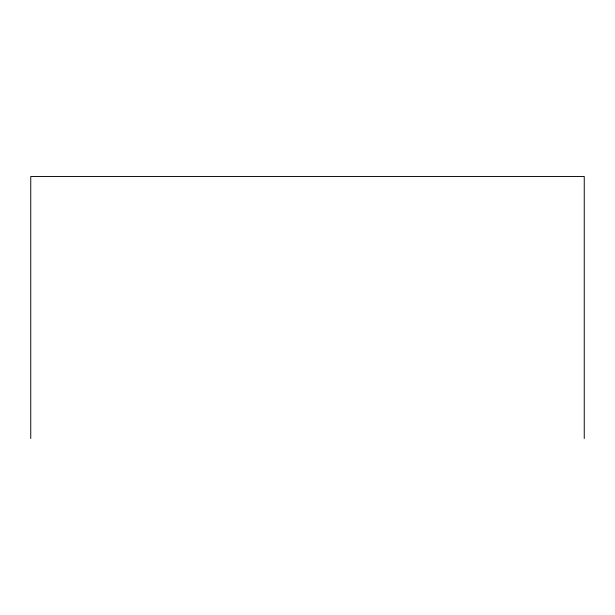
<?xml version="1.0" encoding="UTF-8"?>
<svg xmlns="http://www.w3.org/2000/svg" width="615" height="615" viewBox="0 0 615 615"><rect width="100%" height="100%" fill="white"/><g stroke="black" fill="none" stroke-linecap="round" stroke-linejoin="round"><path stroke-width="0.92" d="M584.25 438.518L584.25 176.482L30.75 176.482L30.75 438.518"/></g></svg>
